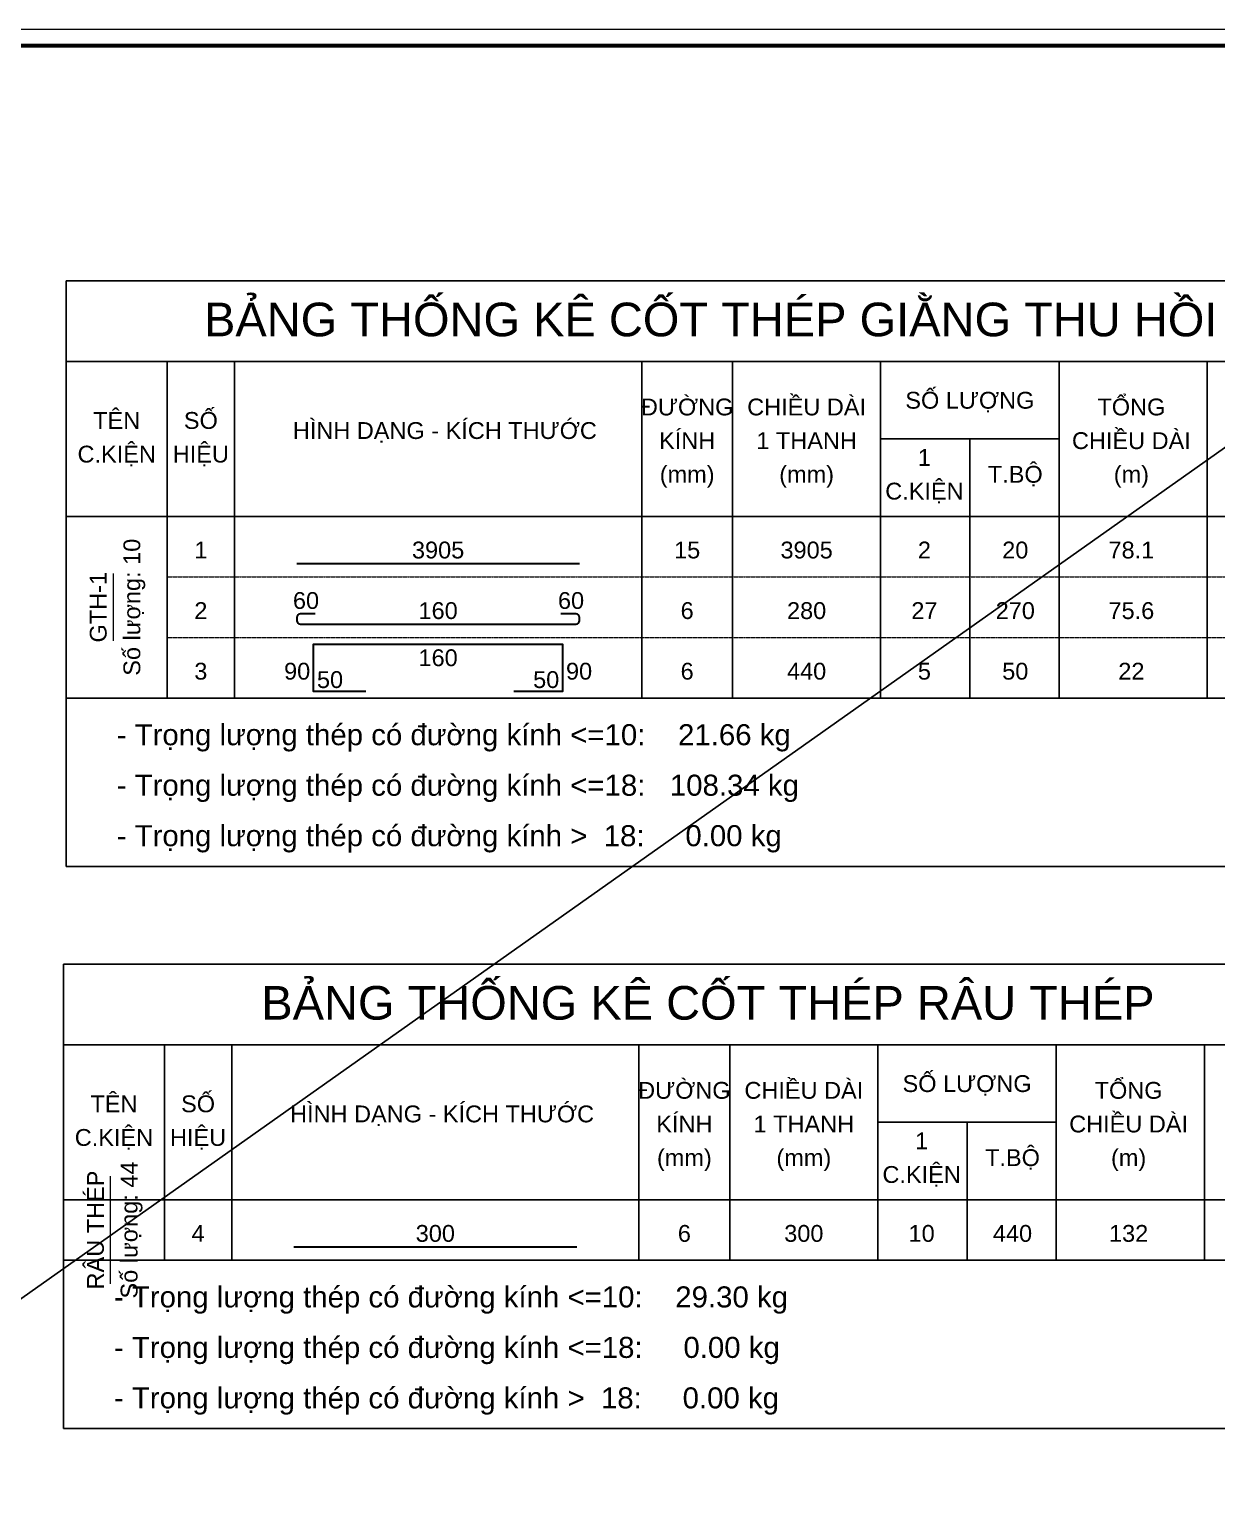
# Model space of a CAD drawing. Header units: millimetres. Extents: x -295047 to 263296, y -724756 to -308748.
# Drawn here: x 245740 to 257408, y -358984 to -344605 of the extents above; entities that cross this region are included whole.
import ezdxf
from ezdxf.enums import TextEntityAlignment as Align

# ---------------------------------------------------------------- set-up
doc = ezdxf.new("R2010")
doc.units = ezdxf.units.MM
doc.header["$MEASUREMENT"] = 0
doc.linetypes.add('HIDDEN', pattern=[0.375, 0.25, -0.125])
doc.layers.get('Defpoints').update_dxf_attribs({"color": 1})
doc.layers.add('KCS_Plotter', color=11, linetype='Continuous', plot=False)
for name, color, linetype, lineweight in [('Khungten_LCDI', 7, 'Continuous', 5), ('LC MANH DUT', 35, 'HIDDEN', 5), ('LC Net dam 1', 30, 'Continuous', 30), ('LC Net thay', 7, 'Continuous', 25), ('LC Text1', 3, 'Continuous', 20)]:
    doc.layers.add(name, color=color, linetype=linetype, lineweight=lineweight)
doc.styles.add('Hoa', font='micross.ttf')
doc.styles.add('Khungten', font='VHAVAN.TTF', dxfattribs={"width": 0.9, "height": 5000})
doc.styles.add('Thuong', font='micross.ttf')
doc.styles.add('Title', font='VHBLACK.TTF', dxfattribs={"width": 0.8})

# ---------------------------------------------------------------- blocks, each defined once
blk = doc.blocks.new('lcdi KC')
at = {"layer": 'Defpoints', "lineweight": 0}
blk.add_lwpolyline([(-1200, -14850), (-1200, 14850), (40800, 14850), (40800, -14850)], close=True, dxfattribs=at)
at = {"layer": 'Khungten_LCDI', "color": 5, "lineweight": 60}
blk.add_lwpolyline([(0, -14650), (0, 14650), (40600, 14650), (40600, -14650)], close=True, dxfattribs=at)
at = {"color": 7, "style": 'Khungten', "width": 0.8}
for tag, p in [('REVISION', (39499, -10746)), ('NGAYHT', (39546, -11609))]:
    blk.add_attdef(tag, text='', height=200, dxfattribs=at).set_placement(p, align=Align.CENTER)
at = {"layer": 'LC Text1', "style": 'Title', "width": 1.485915}
for tag, p, p2 in [('TENBANVE1', (36913, -8886), (40339, -8886)), ('TENBANVE2', (36913, -9562), (40339, -9562))]:
    blk.add_attdef(tag, text='', height=250, dxfattribs=at).set_placement(p, p2, align=Align.FIT)
at = {"layer": 'LC Text1', "style": 'Title', "width": 0.7}
blk.add_attdef('SOBANVE', text='', height=250, dxfattribs=at).set_placement((39562, -13896), align=Align.CENTER)

msp = doc.modelspace()

# ---------------------------------------------------------------- linework, layer by layer
at = {"layer": 'KCS_Plotter', "ltscale": 2}
msp.add_line((229695.8, -368365.3), (263295.8, -344605.3), dxfattribs=at)
at = {"layer": 'LC MANH DUT'}
for p, q in [((247094.9, -349986.3), (258767.9, -349986.3)), ((247094.9, -350581.5), (258767.9, -350581.5)), ((247094.9, -351176.7), (258767.9, -351176.7)), ((247067.7, -356700.3), (258740.8, -356700.3))]:
    msp.add_line(p, q, dxfattribs=at)
at = {"layer": 'LC Net dam 1'}
for points in [[(248368, -349854), (251145.7, -349854)], [(249045.9, -351110.6), (248533.3, -351110.6), (248533.3, -350647.7), (250980.4, -350647.7), (250980.4, -351110.6), (250500.9, -351110.6)], [(248340.8, -356568.1), (251118.5, -356568.1)]]:
    msp.add_lwpolyline(points, dxfattribs=at)
msp.add_lwpolyline([(248549.9, -350350), (248401.1, -350350, 0.4142136), (248368, -350383.1), (248368, -350416.2, 0.4142136), (248401.1, -350449.2), (251112.7, -350449.2, 0.4142136), (251145.7, -350416.2), (251145.7, -350383.1, 0.4142136), (251112.7, -350350), (250963.9, -350350)], format="xyb", dxfattribs=at)
at = {"layer": 'LC Net thay'}
for p, q in [((246102.8, -347076.3), (258767.9, -347076.3)), ((246102.8, -347076.3), (246102.8, -352830.2)), ((246102.8, -347869.9), (258767.9, -347869.9)), ((247094.9, -347869.9), (247094.9, -351176.7)), ((247756.2, -347869.9), (247756.2, -351176.7)), ((251757.5, -347869.9), (251757.5, -351176.7)), ((252650.3, -347869.9), (252650.3, -351176.7)), ((254105.3, -347869.9), (254105.3, -351176.7)), ((255857.9, -347869.9), (255857.9, -351176.7)), ((257312.9, -347869.9), (257312.9, -351176.7)), ((254105.3, -348630.5), (255857.9, -348630.5)), ((254981.6, -348630.5), (254981.6, -351176.7)), ((246102.8, -349391.1), (258767.9, -349391.1)), ((246102.8, -351176.7), (258767.9, -351176.7)), ((246102.8, -351176.7), (258767.9, -351176.7)), ((246102.8, -352830.2), (258767.9, -352830.2)), ((246075.7, -353790.4), (258740.8, -353790.4)), ((246075.7, -353790.4), (246075.7, -358353.8)), ((246075.7, -354584), (258740.8, -354584)), ((247067.7, -354584), (247067.7, -356700.3)), ((247729.1, -354584), (247729.1, -356700.3)), ((251730.3, -354584), (251730.3, -356700.3)), ((252623.1, -354584), (252623.1, -356700.3)), ((254078.1, -354584), (254078.1, -356700.3)), ((255830.8, -354584), (255830.8, -356700.3)), ((257285.8, -354584), (257285.8, -356700.3)), ((254078.1, -355344.6), (255830.8, -355344.6)), ((254954.5, -355344.6), (254954.5, -356700.3)), ((246075.7, -356105.1), (258740.8, -356105.1)), ((246075.7, -356700.3), (258740.8, -356700.3)), ((246075.7, -356700.3), (258740.8, -356700.3)), ((246075.7, -358353.8), (258740.8, -358353.8))]:
    msp.add_line(p, q, dxfattribs=at)
at = {"layer": 'LC Text1'}
for p, q in [((246565.8, -350614.6), (246565.8, -349953.2)), ((246538.6, -356931.8), (246538.6, -355873.6))]:
    msp.add_line(p, q, dxfattribs=at)

# ---------------------------------------------------------------- block references
at = {"layer": 'LC Net thay', "xscale": 0.8, "yscale": 0.8, "zscale": 0.8}
msp.add_blockref('lcdi KC', (230655.8, -356485.3), dxfattribs=at)

# ---------------------------------------------------------------- texts
at = {"layer": 'LC Text1', "color": 4, "style": 'Hoa'}
for s, p in [('BẢNG THỐNG KÊ CỐT THÉP GIẰNG THU HỒI', (252435.4, -347621.9)), ('BẢNG THỐNG KÊ CỐT THÉP RÂU THÉP', (252408.2, -354336))]:
    msp.add_text(s, height=330.681, dxfattribs=at).set_placement(p, align=Align.CENTER)
at = {"layer": 'LC Text1'}
for s, height, style, p in [('ĐƯỜNG', 165.34, 'Hoa', (252203.9, -348399)), ('CHIỀU DÀI', 165.34, 'Hoa', (253377.8, -348399)), ('SỐ LƯỢNG', 165.34, 'Hoa', (254981.6, -348332.9)), ('TỔNG', 165.34, 'Hoa', (256568.9, -348399)), ('TÊN', 165.34, 'Hoa', (246598.9, -348531.3)), ('SỐ', 165.34, 'Hoa', (247425.6, -348531.3)), ('HÌNH DẠNG - KÍCH THƯỚC', 165.341, 'Hoa', (249823, -348630.5)), ('KÍNH', 165.34, 'Hoa', (252203.9, -348729.7)), ('CHIỀU DÀI', 165.34, 'Hoa', (256568.9, -348729.7)), ('C.KIỆN', 165.34, 'Hoa', (246598.9, -348862)), ('HIỆU', 165.34, 'Hoa', (247425.6, -348862)), ('1 THANH', 165.34, 'Hoa', (253377.8, -348729.7)), ('1', 165.3, 'Hoa', (254535.2, -348895)), ('(mm)', 165.34, 'Thuong', (252203.9, -349060.4)), ('(mm)', 165.34, 'Thuong', (253377.8, -349060.4)), ('T.BỘ', 165.34, 'Hoa', (255428.1, -349060.4)), ('(m)', 165.34, 'Thuong', (256568.9, -349060.4)), ('C.KIỆN', 165.34, 'Hoa', (254535.2, -349225.7)), ('160', 165.34, 'Hoa', (249756.9, -350862.6)), ('SỐ LƯỢNG', 165.34, 'Hoa', (254954.5, -355046.9)), ('ĐƯỜNG', 165.34, 'Hoa', (252176.7, -355113.1)), ('CHIỀU DÀI', 165.34, 'Hoa', (253350.6, -355113.1)), ('TỔNG', 165.34, 'Hoa', (256541.7, -355113.1)), ('TÊN', 165.34, 'Hoa', (246571.7, -355245.4)), ('SỐ', 165.34, 'Hoa', (247398.4, -355245.4)), ('HÌNH DẠNG - KÍCH THƯỚC', 165.341, 'Hoa', (249795.8, -355344.6)), ('KÍNH', 165.34, 'Hoa', (252176.7, -355443.8)), ('1 THANH', 165.34, 'Hoa', (253350.6, -355443.8)), ('CHIỀU DÀI', 165.34, 'Hoa', (256541.7, -355443.8)), ('C.KIỆN', 165.34, 'Hoa', (246571.7, -355576)), ('HIỆU', 165.34, 'Hoa', (247398.4, -355576)), ('1', 165.3, 'Hoa', (254508, -355609.1)), ('T.BỘ', 165.34, 'Hoa', (255400.9, -355774.4)), ('(mm)', 165.34, 'Thuong', (252176.7, -355774.4)), ('(mm)', 165.34, 'Thuong', (253350.6, -355774.4)), ('(m)', 165.34, 'Thuong', (256541.7, -355774.4)), ('C.KIỆN', 165.34, 'Hoa', (254508, -355939.8))]:
    msp.add_text(s, height=height, dxfattribs=dict(at, style=style)).set_placement(p, align=Align.CENTER)
at = {"layer": 'LC Text1', "style": 'Hoa'}
for s, height, p in [('Số lượng: 10', 165.341, (246830.3, -350283.9)), ('GTH-1', 165.34, (246499.7, -350283.9)), ('RÂU THÉP', 165.34, (246472.5, -356402.7)), ('Số lượng: 44', 165.341, (246803.2, -356402.7))]:
    msp.add_text(s, height=height, rotation=90.00021, dxfattribs=at).set_placement(p, align=Align.CENTER)
for s, height, p in [('1', 165.3, (247425.6, -349854)), ('3905', 165.34, (249756.9, -349854)), ('15', 165.34, (252203.9, -349854)), ('3905', 165.34, (253377.8, -349854)), ('2', 165.3, (254535.2, -349854)), ('20', 165.34, (255428.1, -349854)), ('78.1', 165.34, (256568.9, -349854)), ('2', 165.3, (247425.6, -350449.2)), ('60', 165.34, (248458.9, -350350)), ('160', 165.34, (249756.9, -350449.2)), ('60', 165.34, (251063.1, -350350)), ('6', 165.3, (252203.9, -350449.2)), ('3', 165.3, (247425.6, -351044.5)), ('6', 165.3, (252203.9, -351044.5)), ('4', 165.3, (247398.4, -356568.1)), ('300', 165.34, (249729.7, -356568.1)), ('6', 165.3, (252176.7, -356568.1)), ('300', 165.34, (253350.6, -356568.1)), ('10', 165.34, (254508, -356568.1)), ('440', 165.34, (255400.9, -356568.1)), ('132', 165.34, (256541.7, -356568.1))]:
    msp.add_text(s, height=height, dxfattribs=at).set_placement(p, align=Align.BOTTOM_CENTER)
at = {"layer": 'LC Text1', "color": 7, "style": 'Hoa'}
for s, height, p in [('280', 165.34, (253377.8, -350449.2)), ('27', 165.34, (254535.2, -350449.2)), ('270', 165.34, (255428.1, -350449.2)), ('75.6', 165.34, (256568.9, -350449.2)), ('440', 165.34, (253377.8, -351044.5)), ('5', 165.3, (254535.2, -351044.5)), ('50', 165.34, (255428.1, -351044.5)), ('22', 165.34, (256568.9, -351044.5))]:
    msp.add_text(s, height=height, dxfattribs=at).set_placement(p, align=Align.BOTTOM_CENTER)
at = {"layer": 'LC Text1', "style": 'Hoa'}
for s, p in [('90', (248500.3, -350994.9)), ('50', (250947.3, -351077.5))]:
    msp.add_text(s, height=165.34, dxfattribs=at).set_placement(p, align=Align.RIGHT)
for s, height, p in [('90', 165.34, (251013.5, -350994.9)), ('50', 165.34, (248566.4, -351077.5)), ('- Trọng lượng thép có đường kính <=10:    21.66 kg', 206.676, (246598.9, -351639.7)), ('- Trọng lượng thép có đường kính <=18:   108.34 kg', 206.676, (246598.9, -352135.7)), ('- Trọng lượng thép có đường kính >  18:     0.00 kg', 206.676, (246598.9, -352631.7)), ('- Trọng lượng thép có đường kính <=10:    29.30 kg', 206.676, (246571.7, -357163.3)), ('- Trọng lượng thép có đường kính <=18:     0.00 kg', 206.676, (246571.7, -357659.3)), ('- Trọng lượng thép có đường kính >  18:     0.00 kg', 206.676, (246571.7, -358155.3))]:
    msp.add_text(s, height=height, dxfattribs=at).set_placement(p)

doc.saveas('drawing.dxf')
